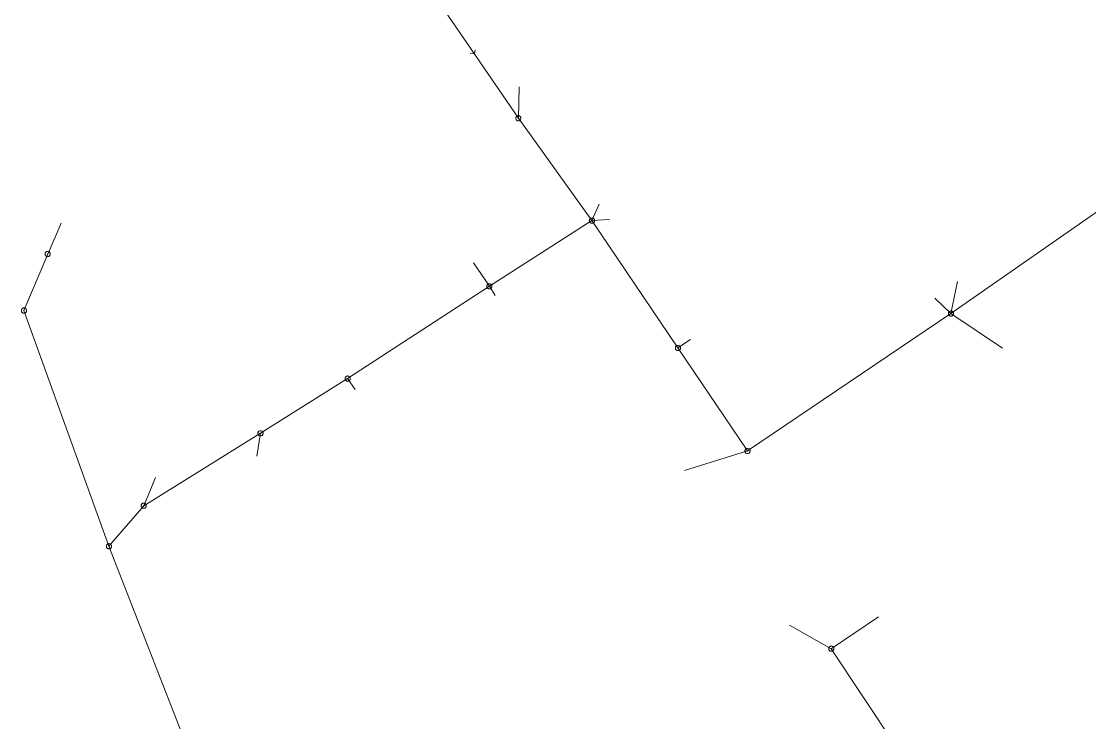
# Model space of a CAD drawing. Header units: metres. Extents: x 25504150 to 25508618, y 6694193 to 6702753.
# Drawn here: x 25504482.1 to 25504673.2, y 6700220.1 to 6700345.6 of the extents above; entities that cross this region are included whole.
import ezdxf

# ---------------------------------------------------------------- set-up
doc = ezdxf.new("R2010")
doc.units = ezdxf.units.M
for name, pattern in [('Sewer_node', [0]), ('Viemariputket', [0]), ('Viemarivarusteet', [0])]:
    doc.linetypes.add(name, pattern=pattern)
for name, color, linetype, lineweight in [('Sewer_node', 7, 'Sewer_node', 0), ('Viemariputket', 7, 'Viemariputket', 0), ('Viemarivarusteet', 7, 'Viemarivarusteet', 0)]:
    doc.layers.add(name, color=color, linetype=linetype, lineweight=lineweight)

msp = doc.modelspace()

# ---------------------------------------------------------------- linework, layer by layer
at = {"layer": 'Sewer_node', "color": 46, "linetype": 'Continuous', "true_color": 0x7f5f00, "flags": 128}
msp.add_lwpolyline([(25504562.39, 6700339.94), (25504563.13, 6700339.8), (25504563.27, 6700340.53)], dxfattribs=at)
for points, elevation in [([(25504571.45, 6700328.29), (25504571.44, 6700328.36), (25504571.43, 6700328.43), (25504571.4, 6700328.5), (25504571.36, 6700328.56), (25504571.32, 6700328.62), (25504571.26, 6700328.66), (25504571.2, 6700328.7), (25504571.13, 6700328.73), (25504571.06, 6700328.74), (25504570.99, 6700328.75), (25504570.92, 6700328.74), (25504570.85, 6700328.73), (25504570.78, 6700328.7), (25504570.72, 6700328.66), (25504570.66, 6700328.62), (25504570.62, 6700328.56), (25504570.58, 6700328.5), (25504570.55, 6700328.43), (25504570.54, 6700328.36), (25504570.53, 6700328.29), (25504570.54, 6700328.22), (25504570.55, 6700328.15), (25504570.58, 6700328.08), (25504570.62, 6700328.02), (25504570.66, 6700327.96), (25504570.72, 6700327.92), (25504570.78, 6700327.88), (25504570.85, 6700327.85), (25504570.92, 6700327.84), (25504570.99, 6700327.83), (25504571.06, 6700327.84), (25504571.13, 6700327.85), (25504571.2, 6700327.88), (25504571.26, 6700327.92), (25504571.32, 6700327.96), (25504571.36, 6700328.02), (25504571.4, 6700328.08), (25504571.43, 6700328.15), (25504571.44, 6700328.22)], 60.65), ([(25504584.62, 6700309.96), (25504584.61, 6700310.03), (25504584.6, 6700310.11), (25504584.57, 6700310.17), (25504584.53, 6700310.24), (25504584.48, 6700310.29), (25504584.43, 6700310.34), (25504584.36, 6700310.38), (25504584.3, 6700310.41), (25504584.22, 6700310.42), (25504584.15, 6700310.43), (25504584.08, 6700310.42), (25504584, 6700310.41), (25504583.94, 6700310.38), (25504583.87, 6700310.34), (25504583.82, 6700310.29), (25504583.77, 6700310.24), (25504583.73, 6700310.17), (25504583.7, 6700310.11), (25504583.69, 6700310.03), (25504583.68, 6700309.96), (25504583.69, 6700309.89), (25504583.7, 6700309.81), (25504583.73, 6700309.75), (25504583.77, 6700309.68), (25504583.82, 6700309.63), (25504583.87, 6700309.58), (25504583.94, 6700309.54), (25504584, 6700309.51), (25504584.08, 6700309.5), (25504584.15, 6700309.49), (25504584.22, 6700309.5), (25504584.3, 6700309.51), (25504584.36, 6700309.54), (25504584.43, 6700309.58), (25504584.48, 6700309.63), (25504584.53, 6700309.68), (25504584.57, 6700309.75), (25504584.6, 6700309.81), (25504584.61, 6700309.89)], 60.34), ([(25504487.27, 6700303.98), (25504487.26, 6700304.05), (25504487.25, 6700304.12), (25504487.22, 6700304.19), (25504487.18, 6700304.25), (25504487.14, 6700304.31), (25504487.08, 6700304.35), (25504487.02, 6700304.39), (25504486.95, 6700304.42), (25504486.88, 6700304.43), (25504486.81, 6700304.44), (25504486.74, 6700304.43), (25504486.67, 6700304.42), (25504486.6, 6700304.39), (25504486.54, 6700304.35), (25504486.48, 6700304.31), (25504486.44, 6700304.25), (25504486.4, 6700304.19), (25504486.37, 6700304.12), (25504486.36, 6700304.05), (25504486.35, 6700303.98), (25504486.36, 6700303.91), (25504486.37, 6700303.84), (25504486.4, 6700303.77), (25504486.44, 6700303.71), (25504486.48, 6700303.65), (25504486.54, 6700303.61), (25504486.6, 6700303.57), (25504486.67, 6700303.54), (25504486.74, 6700303.53), (25504486.81, 6700303.52), (25504486.88, 6700303.53), (25504486.95, 6700303.54), (25504487.02, 6700303.57), (25504487.08, 6700303.61), (25504487.14, 6700303.65), (25504487.18, 6700303.71), (25504487.22, 6700303.77), (25504487.25, 6700303.84), (25504487.26, 6700303.91)], 59.8), ([(25504566.26, 6700298.21), (25504566.25, 6700298.28), (25504566.24, 6700298.35), (25504566.21, 6700298.42), (25504566.17, 6700298.48), (25504566.13, 6700298.54), (25504566.07, 6700298.58), (25504566.01, 6700298.62), (25504565.94, 6700298.65), (25504565.87, 6700298.66), (25504565.8, 6700298.67), (25504565.73, 6700298.66), (25504565.66, 6700298.65), (25504565.59, 6700298.62), (25504565.53, 6700298.58), (25504565.47, 6700298.54), (25504565.43, 6700298.48), (25504565.39, 6700298.42), (25504565.36, 6700298.35), (25504565.35, 6700298.28), (25504565.34, 6700298.21), (25504565.35, 6700298.14), (25504565.36, 6700298.07), (25504565.39, 6700298), (25504565.43, 6700297.94), (25504565.47, 6700297.88), (25504565.53, 6700297.84), (25504565.59, 6700297.8), (25504565.66, 6700297.77), (25504565.73, 6700297.76), (25504565.8, 6700297.75), (25504565.87, 6700297.76), (25504565.94, 6700297.77), (25504566.01, 6700297.8), (25504566.07, 6700297.84), (25504566.13, 6700297.88), (25504566.17, 6700297.94), (25504566.21, 6700298), (25504566.24, 6700298.07), (25504566.25, 6700298.14)], 60.3), ([(25504483.04, 6700293.87), (25504483.03, 6700293.94), (25504483.02, 6700294.02), (25504482.99, 6700294.08), (25504482.95, 6700294.15), (25504482.9, 6700294.2), (25504482.85, 6700294.25), (25504482.78, 6700294.29), (25504482.72, 6700294.32), (25504482.64, 6700294.33), (25504482.57, 6700294.34), (25504482.5, 6700294.33), (25504482.42, 6700294.32), (25504482.36, 6700294.29), (25504482.29, 6700294.25), (25504482.24, 6700294.2), (25504482.19, 6700294.15), (25504482.15, 6700294.08), (25504482.12, 6700294.02), (25504482.11, 6700293.94), (25504482.1, 6700293.87), (25504482.11, 6700293.8), (25504482.12, 6700293.72), (25504482.15, 6700293.66), (25504482.19, 6700293.59), (25504482.24, 6700293.54), (25504482.29, 6700293.49), (25504482.36, 6700293.45), (25504482.42, 6700293.42), (25504482.5, 6700293.41), (25504482.57, 6700293.4), (25504482.64, 6700293.41), (25504482.72, 6700293.42), (25504482.78, 6700293.45), (25504482.85, 6700293.49), (25504482.9, 6700293.54), (25504482.95, 6700293.59), (25504482.99, 6700293.66), (25504483.02, 6700293.72), (25504483.03, 6700293.8)], 59.6), ([(25504648.81, 6700293.33), (25504648.8, 6700293.4), (25504648.79, 6700293.47), (25504648.76, 6700293.54), (25504648.72, 6700293.6), (25504648.68, 6700293.66), (25504648.62, 6700293.7), (25504648.56, 6700293.74), (25504648.49, 6700293.77), (25504648.42, 6700293.78), (25504648.35, 6700293.79), (25504648.28, 6700293.78), (25504648.21, 6700293.77), (25504648.14, 6700293.74), (25504648.08, 6700293.7), (25504648.02, 6700293.66), (25504647.98, 6700293.6), (25504647.94, 6700293.54), (25504647.91, 6700293.47), (25504647.9, 6700293.4), (25504647.89, 6700293.33), (25504647.9, 6700293.26), (25504647.91, 6700293.19), (25504647.94, 6700293.12), (25504647.98, 6700293.06), (25504648.02, 6700293), (25504648.08, 6700292.96), (25504648.14, 6700292.92), (25504648.21, 6700292.89), (25504648.28, 6700292.88), (25504648.35, 6700292.87), (25504648.42, 6700292.88), (25504648.49, 6700292.89), (25504648.56, 6700292.92), (25504648.62, 6700292.96), (25504648.68, 6700293), (25504648.72, 6700293.06), (25504648.76, 6700293.12), (25504648.79, 6700293.19), (25504648.8, 6700293.26)], 61.32), ([(25504599.99, 6700287.17), (25504599.98, 6700287.24), (25504599.97, 6700287.31), (25504599.94, 6700287.38), (25504599.9, 6700287.44), (25504599.86, 6700287.5), (25504599.8, 6700287.54), (25504599.74, 6700287.58), (25504599.67, 6700287.61), (25504599.6, 6700287.62), (25504599.53, 6700287.63), (25504599.46, 6700287.62), (25504599.39, 6700287.61), (25504599.32, 6700287.58), (25504599.26, 6700287.54), (25504599.2, 6700287.5), (25504599.16, 6700287.44), (25504599.12, 6700287.38), (25504599.09, 6700287.31), (25504599.08, 6700287.24), (25504599.07, 6700287.17), (25504599.08, 6700287.1), (25504599.09, 6700287.03), (25504599.12, 6700286.96), (25504599.16, 6700286.9), (25504599.2, 6700286.84), (25504599.26, 6700286.8), (25504599.32, 6700286.76), (25504599.39, 6700286.73), (25504599.46, 6700286.72), (25504599.53, 6700286.71), (25504599.6, 6700286.72), (25504599.67, 6700286.73), (25504599.74, 6700286.76), (25504599.8, 6700286.8), (25504599.86, 6700286.84), (25504599.9, 6700286.9), (25504599.94, 6700286.96), (25504599.97, 6700287.03), (25504599.98, 6700287.1)], 60.81), ([(25504540.91, 6700281.7), (25504540.9, 6700281.77), (25504540.89, 6700281.84), (25504540.86, 6700281.91), (25504540.82, 6700281.97), (25504540.78, 6700282.03), (25504540.72, 6700282.07), (25504540.66, 6700282.11), (25504540.59, 6700282.14), (25504540.52, 6700282.15), (25504540.45, 6700282.16), (25504540.38, 6700282.15), (25504540.31, 6700282.14), (25504540.24, 6700282.11), (25504540.18, 6700282.07), (25504540.12, 6700282.03), (25504540.08, 6700281.97), (25504540.04, 6700281.91), (25504540.01, 6700281.84), (25504540, 6700281.77), (25504539.99, 6700281.7), (25504540, 6700281.63), (25504540.01, 6700281.56), (25504540.04, 6700281.49), (25504540.08, 6700281.43), (25504540.12, 6700281.37), (25504540.18, 6700281.33), (25504540.24, 6700281.29), (25504540.31, 6700281.26), (25504540.38, 6700281.25), (25504540.45, 6700281.24), (25504540.52, 6700281.25), (25504540.59, 6700281.26), (25504540.66, 6700281.29), (25504540.72, 6700281.33), (25504540.78, 6700281.37), (25504540.82, 6700281.43), (25504540.86, 6700281.49), (25504540.89, 6700281.56), (25504540.9, 6700281.63)], 58.36), ([(25504525.33, 6700271.9), (25504525.32, 6700271.97), (25504525.31, 6700272.04), (25504525.28, 6700272.11), (25504525.24, 6700272.17), (25504525.2, 6700272.23), (25504525.14, 6700272.27), (25504525.08, 6700272.31), (25504525.01, 6700272.34), (25504524.94, 6700272.35), (25504524.87, 6700272.36), (25504524.8, 6700272.35), (25504524.73, 6700272.34), (25504524.66, 6700272.31), (25504524.6, 6700272.27), (25504524.54, 6700272.23), (25504524.5, 6700272.17), (25504524.46, 6700272.11), (25504524.43, 6700272.04), (25504524.42, 6700271.97), (25504524.41, 6700271.9), (25504524.42, 6700271.83), (25504524.43, 6700271.76), (25504524.46, 6700271.69), (25504524.5, 6700271.63), (25504524.54, 6700271.57), (25504524.6, 6700271.53), (25504524.66, 6700271.49), (25504524.73, 6700271.46), (25504524.8, 6700271.45), (25504524.87, 6700271.44), (25504524.94, 6700271.45), (25504525.01, 6700271.46), (25504525.08, 6700271.49), (25504525.14, 6700271.53), (25504525.2, 6700271.57), (25504525.24, 6700271.63), (25504525.28, 6700271.69), (25504525.31, 6700271.76), (25504525.32, 6700271.83)], 57.98), ([(25504612.43, 6700268.74), (25504612.42, 6700268.81), (25504612.41, 6700268.88), (25504612.38, 6700268.95), (25504612.34, 6700269.01), (25504612.3, 6700269.07), (25504612.24, 6700269.11), (25504612.18, 6700269.15), (25504612.11, 6700269.18), (25504612.04, 6700269.19), (25504611.97, 6700269.2), (25504611.9, 6700269.19), (25504611.83, 6700269.18), (25504611.76, 6700269.15), (25504611.7, 6700269.11), (25504611.64, 6700269.07), (25504611.6, 6700269.01), (25504611.56, 6700268.95), (25504611.53, 6700268.88), (25504611.52, 6700268.81), (25504611.51, 6700268.74), (25504611.52, 6700268.67), (25504611.53, 6700268.6), (25504611.56, 6700268.53), (25504611.6, 6700268.47), (25504611.64, 6700268.41), (25504611.7, 6700268.37), (25504611.76, 6700268.33), (25504611.83, 6700268.3), (25504611.9, 6700268.29), (25504611.97, 6700268.28), (25504612.04, 6700268.29), (25504612.11, 6700268.3), (25504612.18, 6700268.33), (25504612.24, 6700268.37), (25504612.3, 6700268.41), (25504612.34, 6700268.47), (25504612.38, 6700268.53), (25504612.41, 6700268.6), (25504612.42, 6700268.67)], 61.42), ([(25504504.44, 6700258.94), (25504504.43, 6700259.01), (25504504.42, 6700259.08), (25504504.39, 6700259.15), (25504504.35, 6700259.21), (25504504.31, 6700259.27), (25504504.25, 6700259.31), (25504504.19, 6700259.35), (25504504.12, 6700259.38), (25504504.05, 6700259.39), (25504503.98, 6700259.4), (25504503.91, 6700259.39), (25504503.84, 6700259.38), (25504503.77, 6700259.35), (25504503.71, 6700259.31), (25504503.65, 6700259.27), (25504503.61, 6700259.21), (25504503.57, 6700259.15), (25504503.54, 6700259.08), (25504503.53, 6700259.01), (25504503.52, 6700258.94), (25504503.53, 6700258.87), (25504503.54, 6700258.8), (25504503.57, 6700258.73), (25504503.61, 6700258.67), (25504503.65, 6700258.61), (25504503.71, 6700258.57), (25504503.77, 6700258.53), (25504503.84, 6700258.5), (25504503.91, 6700258.49), (25504503.98, 6700258.48), (25504504.05, 6700258.49), (25504504.12, 6700258.5), (25504504.19, 6700258.53), (25504504.25, 6700258.57), (25504504.31, 6700258.61), (25504504.35, 6700258.67), (25504504.39, 6700258.73), (25504504.42, 6700258.8), (25504504.43, 6700258.87)], 58.63), ([(25504498.24, 6700251.69), (25504498.23, 6700251.76), (25504498.22, 6700251.84), (25504498.19, 6700251.9), (25504498.15, 6700251.97), (25504498.1, 6700252.02), (25504498.05, 6700252.07), (25504497.98, 6700252.11), (25504497.92, 6700252.14), (25504497.84, 6700252.15), (25504497.77, 6700252.16), (25504497.7, 6700252.15), (25504497.62, 6700252.14), (25504497.56, 6700252.11), (25504497.49, 6700252.07), (25504497.44, 6700252.02), (25504497.39, 6700251.97), (25504497.35, 6700251.9), (25504497.32, 6700251.84), (25504497.31, 6700251.76), (25504497.3, 6700251.69), (25504497.31, 6700251.62), (25504497.32, 6700251.54), (25504497.35, 6700251.48), (25504497.39, 6700251.41), (25504497.44, 6700251.36), (25504497.49, 6700251.31), (25504497.56, 6700251.27), (25504497.62, 6700251.24), (25504497.7, 6700251.23), (25504497.77, 6700251.22), (25504497.84, 6700251.23), (25504497.92, 6700251.24), (25504497.98, 6700251.27), (25504498.05, 6700251.31), (25504498.1, 6700251.36), (25504498.15, 6700251.41), (25504498.19, 6700251.48), (25504498.22, 6700251.54), (25504498.23, 6700251.62)], 58.6), ([(25504627.41, 6700233.35), (25504627.4, 6700233.42), (25504627.39, 6700233.49), (25504627.36, 6700233.56), (25504627.32, 6700233.62), (25504627.28, 6700233.68), (25504627.22, 6700233.72), (25504627.16, 6700233.76), (25504627.09, 6700233.79), (25504627.02, 6700233.8), (25504626.95, 6700233.81), (25504626.88, 6700233.8), (25504626.81, 6700233.79), (25504626.74, 6700233.76), (25504626.68, 6700233.72), (25504626.62, 6700233.68), (25504626.58, 6700233.62), (25504626.54, 6700233.56), (25504626.51, 6700233.49), (25504626.5, 6700233.42), (25504626.49, 6700233.35), (25504626.5, 6700233.28), (25504626.51, 6700233.21), (25504626.54, 6700233.14), (25504626.58, 6700233.08), (25504626.62, 6700233.02), (25504626.68, 6700232.98), (25504626.74, 6700232.94), (25504626.81, 6700232.91), (25504626.88, 6700232.9), (25504626.95, 6700232.89), (25504627.02, 6700232.9), (25504627.09, 6700232.91), (25504627.16, 6700232.94), (25504627.22, 6700232.98), (25504627.28, 6700233.02), (25504627.32, 6700233.08), (25504627.36, 6700233.14), (25504627.39, 6700233.21), (25504627.4, 6700233.28)], 59.96)]:
    msp.add_lwpolyline(points, close=True, dxfattribs=dict(at, elevation=elevation))
at = {"layer": 'Viemariputket', "color": 1, "linetype": 'Continuous', "lineweight": 15}
for p, q in [((25504570.99, 6700328.29, 58.92), (25504554.64, 6700352.24, 59.13)), ((25504570.99, 6700328.29, 59.08), (25504571.14, 6700333.92, 59.13)), ((25504584.15, 6700309.96, 58.69), (25504570.99, 6700328.29, 58.9)), ((25504648.35, 6700293.33), (25504686.57, 6700319.98)), ((25504584.15, 6700309.96), (25504585.43, 6700312.89)), ((25504565.8, 6700298.21, 57.94), (25504584.15, 6700309.96)), ((25504584.15, 6700309.96), (25504587.26, 6700310.19)), ((25504584.15, 6700309.96), (25504599.53, 6700287.17)), ((25504486.81, 6700303.98), (25504489.24, 6700309.51)), ((25504482.57, 6700293.87), (25504486.81, 6700303.98)), ((25504565.8, 6700298.21, 58.53), (25504562.94, 6700302.43)), ((25504648.35, 6700293.33, 59.67), (25504649.53, 6700299.09, 59.71)), ((25504540.45, 6700281.7), (25504565.8, 6700298.21, 57.92)), ((25504565.8, 6700298.21, 58.64), (25504566.86, 6700296.58, 39.84)), ((25504648.35, 6700293.33), (25504645.47, 6700296.06)), ((25504497.77, 6700251.69), (25504482.57, 6700293.87)), ((25504611.97, 6700268.74), (25504648.35, 6700293.33)), ((25504648.35, 6700293.33, 59.74), (25504657.59, 6700287.16, 59.84)), ((25504599.53, 6700287.17), (25504601.77, 6700288.68)), ((25504599.53, 6700287.17), (25504611.97, 6700268.74)), ((25504524.87, 6700271.9), (25504540.45, 6700281.7)), ((25504540.45, 6700281.7), (25504541.79, 6700279.73)), ((25504503.98, 6700258.94), (25504524.87, 6700271.9)), ((25504524.87, 6700271.9), (25504524.19, 6700267.81)), ((25504611.97, 6700268.74), (25504600.72, 6700265.26)), ((25504503.98, 6700258.94), (25504506.08, 6700263.99)), ((25504497.77, 6700251.69), (25504503.98, 6700258.94)), ((25504513.41, 6700211.53), (25504497.77, 6700251.69)), ((25504626.95, 6700233.35), (25504635.4, 6700239.08)), ((25504626.95, 6700233.35), (25504619.5, 6700237.56)), ((25504654.6, 6700191.57), (25504626.95, 6700233.35))]:
    msp.add_line(p, q, dxfattribs=at)
at = {"layer": 'Viemarivarusteet', "color": 1}
for p in [(25504570.99, 6700328.29, 60.65), (25504584.15, 6700309.96, 60.34), (25504486.81, 6700303.98, 59.8), (25504565.8, 6700298.21, 60.3), (25504482.57, 6700293.87, 59.6), (25504648.35, 6700293.33, 61.32), (25504599.53, 6700287.17, 60.81), (25504540.45, 6700281.7, 58.36), (25504524.87, 6700271.9, 57.98), (25504611.97, 6700268.74, 61.42), (25504503.98, 6700258.94, 58.63), (25504497.77, 6700251.69, 58.6), (25504626.95, 6700233.35, 59.96)]:
    msp.add_point(p, dxfattribs=at)

doc.saveas('drawing.dxf')
